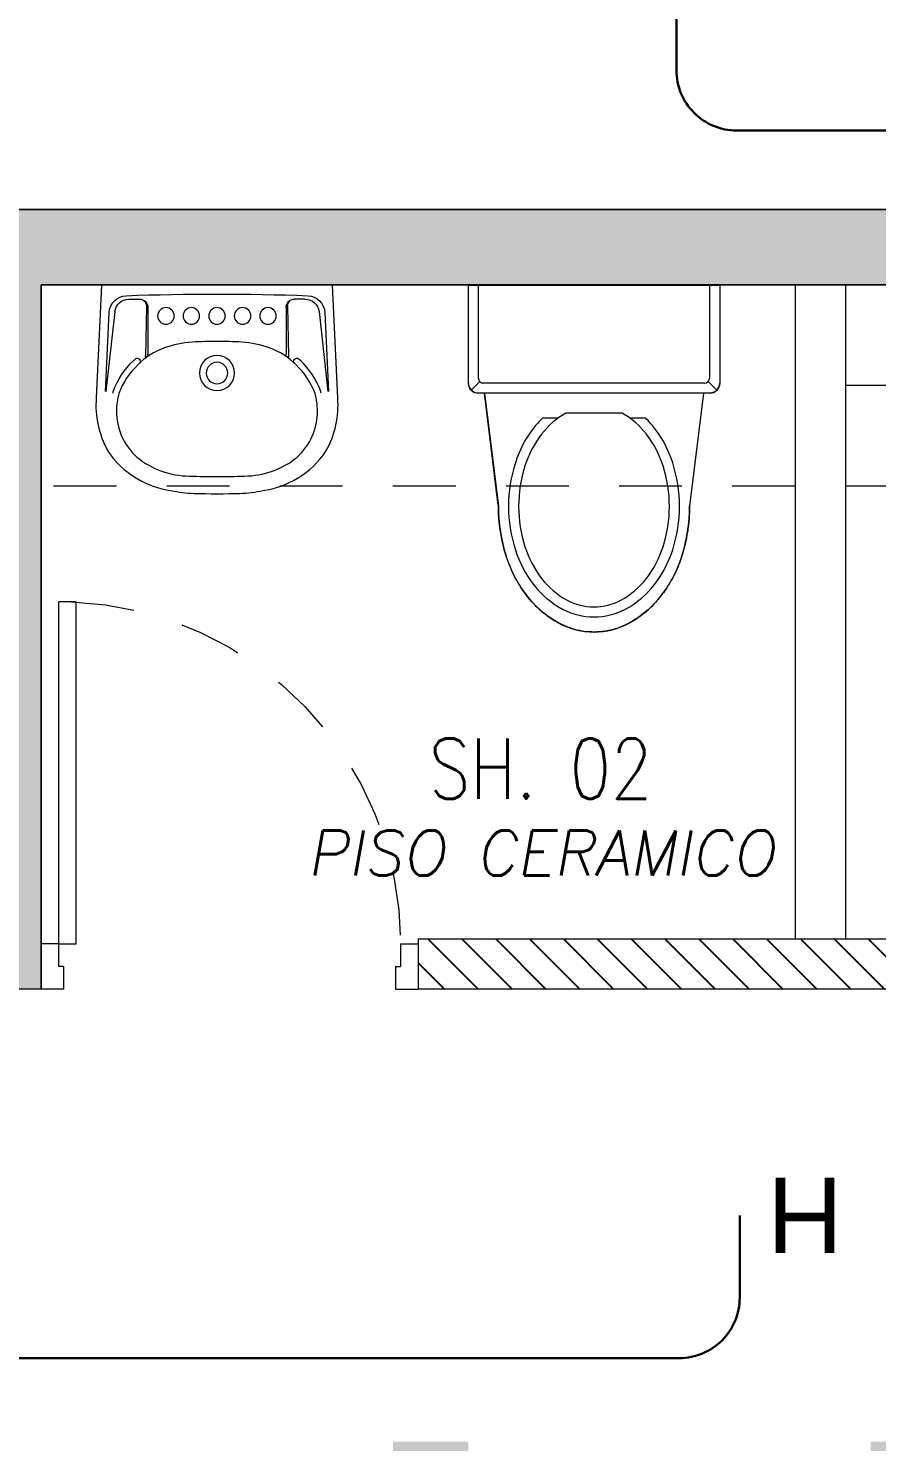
# Model space of a CAD drawing. Header units: millimetres. Extents: x -3 to 53, y -110 to 39.
# Drawn here: x 16.775 to 18.463, y 26.075 to 28.885 of the extents above; entities that cross this region are included whole.
import ezdxf
from ezdxf.enums import TextEntityAlignment as Align

# ---------------------------------------------------------------- set-up
doc = ezdxf.new("R2010")
doc.units = ezdxf.units.MM
doc.set_wipeout_variables(frame=1)
doc.linetypes.add('HIDDEN2', pattern=[0.1875, 0.125, -0.0625])
for name, color, linetype in [('A-EST HATCH', 8, 'Continuous'), ('A-EST PLACAS', 8, 'Continuous'), ('A-LINEAS', 8, 'Continuous'), ('A-MURO BAJO', 8, 'Continuous'), ('A-PROYECCIONES', 8, 'HIDDEN2'), ('A-SANITARIOS', 8, 'Continuous'), ('A-TEXTO-ACABADO PISO', 8, 'Continuous'), ('DLP_MOBILIARIO', 8, 'Continuous'), ('DLP_TEXTO AMBIENTE', 8, 'Continuous')]:
    doc.layers.add(name, color=color, linetype=linetype)
for name, color, linetype, lineweight in [('A-MUROS', 8, 'Continuous', 30), ('MQ.CANALI DYA', 3, 'LINEAPERPEN', 30), ('MQ.DETECTOR HUMO', 5, 'Continuous', 30)]:
    doc.layers.add(name, color=color, linetype=linetype, lineweight=lineweight)
doc.styles.add('ROMANS', font='ROMANS.shx', dxfattribs={"oblique": 10})
doc.styles.get("Standard").update_dxf_attribs({"font": 'arial.ttf'})
doc.linetypes.add('LINEAPERPEN', pattern='A,0.75,-0.2,["I",Standard,S=0.12,R=0.09,X=0,Y=-0.06],-0.25', length=1.2)

# ---------------------------------------------------------------- blocks, each defined once
blk = doc.blocks.new('DETECTOR DE HUMO 1 EN 75')
blk.add_wipeout([(0.13, 0.13), (0.13, 0.1316), (0.13, 0.1333), (0.1299, 0.1349), (0.1298, 0.1365), (0.1297, 0.1382), (0.1296, 0.1398), (0.1295, 0.1414), (0.1293, 0.143), (0.1292, 0.1447), (0.129, 0.1463), (0.1288, 0.1479), (0.1285, 0.1495), (0.1283, 0.1511), (0.128, 0.1528), (0.1277, 0.1544), (0.1274, 0.156), (0.127, 0.1576), (0.1267, 0.1592), (0.1263, 0.1607), (0.1259, 0.1623), (0.1255, 0.1639), (0.1251, 0.1655), (0.1246, 0.1671), (0.1241, 0.1686), (0.1236, 0.1702), (0.1231, 0.1717), (0.1226, 0.1733), (0.122, 0.1748), (0.1215, 0.1763), (0.1209, 0.1779), (0.1203, 0.1794), (0.1196, 0.1809), (0.119, 0.1824), (0.1183, 0.1839), (0.1176, 0.1854), (0.1169, 0.1868), (0.1162, 0.1883), (0.1155, 0.1897), (0.1147, 0.1912), (0.1139, 0.1926), (0.1131, 0.1941), (0.1123, 0.1955), (0.1115, 0.1969), (0.1106, 0.1983), (0.1098, 0.1997), (0.1089, 0.201), (0.108, 0.2024), (0.1071, 0.2037), (0.1061, 0.2051), (0.1052, 0.2064), (0.1042, 0.2077), (0.1032, 0.209), (0.1022, 0.2103), (0.1012, 0.2116), (0.1002, 0.2129), (0.0991, 0.2141), (0.0981, 0.2154), (0.097, 0.2166), (0.0959, 0.2178), (0.0948, 0.219), (0.0936, 0.2202), (0.0925, 0.2213), (0.0913, 0.2225), (0.0902, 0.2236), (0.089, 0.2248), (0.0878, 0.2259), (0.0866, 0.227), (0.0854, 0.2281), (0.0841, 0.2291), (0.0829, 0.2302), (0.0816, 0.2312), (0.0803, 0.2322), (0.079, 0.2332), (0.0777, 0.2342), (0.0764, 0.2352), (0.0751, 0.2361), (0.0737, 0.2371), (0.0724, 0.238), (0.071, 0.2389), (0.0697, 0.2398), (0.0683, 0.2406), (0.0669, 0.2415), (0.0655, 0.2423), (0.0641, 0.2431), (0.0626, 0.2439), (0.0612, 0.2447), (0.0597, 0.2455), (0.0583, 0.2462), (0.0568, 0.2469), (0.0554, 0.2476), (0.0539, 0.2483), (0.0524, 0.249), (0.0509, 0.2496), (0.0494, 0.2503), (0.0479, 0.2509), (0.0463, 0.2515), (0.0448, 0.252), (0.0433, 0.2526), (0.0417, 0.2531), (0.0402, 0.2536), (0.0386, 0.2541), (0.0371, 0.2546), (0.0355, 0.2551), (0.0339, 0.2555), (0.0323, 0.2559), (0.0307, 0.2563), (0.0292, 0.2567), (0.0276, 0.257), (0.026, 0.2574), (0.0244, 0.2577), (0.0228, 0.258), (0.0211, 0.2583), (0.0195, 0.2585), (0.0179, 0.2588), (0.0163, 0.259), (0.0147, 0.2592), (0.013, 0.2593), (0.0114, 0.2595), (0.0098, 0.2596), (0.0082, 0.2597), (0.0065, 0.2598), (0.0049, 0.2599), (0.0033, 0.26), (0.0016, 0.26), (0, 0.26), (-0.0016, 0.26), (-0.0033, 0.26), (-0.0049, 0.2599), (-0.0065, 0.2598), (-0.0082, 0.2597), (-0.0098, 0.2596), (-0.0114, 0.2595), (-0.013, 0.2593), (-0.0147, 0.2592), (-0.0163, 0.259), (-0.0179, 0.2588), (-0.0195, 0.2585), (-0.0211, 0.2583), (-0.0228, 0.258), (-0.0244, 0.2577), (-0.026, 0.2574), (-0.0276, 0.257), (-0.0292, 0.2567), (-0.0307, 0.2563), (-0.0323, 0.2559), (-0.0339, 0.2555), (-0.0355, 0.2551), (-0.0371, 0.2546), (-0.0386, 0.2541), (-0.0402, 0.2536), (-0.0417, 0.2531), (-0.0433, 0.2526), (-0.0448, 0.252), (-0.0463, 0.2515), (-0.0479, 0.2509), (-0.0494, 0.2503), (-0.0509, 0.2496), (-0.0524, 0.249), (-0.0539, 0.2483), (-0.0554, 0.2476), (-0.0568, 0.2469), (-0.0583, 0.2462), (-0.0597, 0.2455), (-0.0612, 0.2447), (-0.0626, 0.2439), (-0.0641, 0.2431), (-0.0655, 0.2423), (-0.0669, 0.2415), (-0.0683, 0.2406), (-0.0697, 0.2398), (-0.071, 0.2389), (-0.0724, 0.238), (-0.0737, 0.2371), (-0.0751, 0.2361), (-0.0764, 0.2352), (-0.0777, 0.2342), (-0.079, 0.2332), (-0.0803, 0.2322), (-0.0816, 0.2312), (-0.0829, 0.2302), (-0.0841, 0.2291), (-0.0854, 0.2281), (-0.0866, 0.227), (-0.0878, 0.2259), (-0.089, 0.2248), (-0.0902, 0.2236), (-0.0913, 0.2225), (-0.0925, 0.2213), (-0.0936, 0.2202), (-0.0948, 0.219), (-0.0959, 0.2178), (-0.097, 0.2166), (-0.0981, 0.2154), (-0.0991, 0.2141), (-0.1002, 0.2129), (-0.1012, 0.2116), (-0.1022, 0.2103), (-0.1032, 0.209), (-0.1042, 0.2077), (-0.1052, 0.2064), (-0.1061, 0.2051), (-0.1071, 0.2037), (-0.108, 0.2024), (-0.1089, 0.201), (-0.1098, 0.1997), (-0.1106, 0.1983), (-0.1115, 0.1969), (-0.1123, 0.1955), (-0.1131, 0.1941), (-0.1139, 0.1926), (-0.1147, 0.1912), (-0.1155, 0.1897), (-0.1162, 0.1883), (-0.1169, 0.1868), (-0.1176, 0.1854), (-0.1183, 0.1839), (-0.119, 0.1824), (-0.1196, 0.1809), (-0.1203, 0.1794), (-0.1209, 0.1779), (-0.1215, 0.1763), (-0.122, 0.1748), (-0.1226, 0.1733), (-0.1231, 0.1717), (-0.1236, 0.1702), (-0.1241, 0.1686), (-0.1246, 0.1671), (-0.1251, 0.1655), (-0.1255, 0.1639), (-0.1259, 0.1623), (-0.1263, 0.1607), (-0.1267, 0.1592), (-0.127, 0.1576), (-0.1274, 0.156), (-0.1277, 0.1544), (-0.128, 0.1528), (-0.1283, 0.1511), (-0.1285, 0.1495), (-0.1288, 0.1479), (-0.129, 0.1463), (-0.1292, 0.1447), (-0.1293, 0.143), (-0.1295, 0.1414), (-0.1296, 0.1398), (-0.1297, 0.1382), (-0.1298, 0.1365), (-0.1299, 0.1349), (-0.13, 0.1333), (-0.13, 0.1316), (-0.13, 0.13), (-0.13, 0.1284), (-0.13, 0.1267), (-0.1299, 0.1251), (-0.1298, 0.1235), (-0.1297, 0.1218), (-0.1296, 0.1202), (-0.1295, 0.1186), (-0.1293, 0.117), (-0.1292, 0.1153), (-0.129, 0.1137), (-0.1288, 0.1121), (-0.1285, 0.1105), (-0.1283, 0.1089), (-0.128, 0.1072), (-0.1277, 0.1056), (-0.1274, 0.104), (-0.127, 0.1024), (-0.1267, 0.1008), (-0.1263, 0.0993), (-0.1259, 0.0977), (-0.1255, 0.0961), (-0.1251, 0.0945), (-0.1246, 0.0929), (-0.1241, 0.0914), (-0.1236, 0.0898), (-0.1231, 0.0883), (-0.1226, 0.0867), (-0.122, 0.0852), (-0.1215, 0.0837), (-0.1209, 0.0821), (-0.1203, 0.0806), (-0.1196, 0.0791), (-0.119, 0.0776), (-0.1183, 0.0761), (-0.1176, 0.0746), (-0.1169, 0.0732), (-0.1162, 0.0717), (-0.1155, 0.0703), (-0.1147, 0.0688), (-0.1139, 0.0674), (-0.1131, 0.0659), (-0.1123, 0.0645), (-0.1115, 0.0631), (-0.1106, 0.0617), (-0.1098, 0.0603), (-0.1089, 0.059), (-0.108, 0.0576), (-0.1071, 0.0563), (-0.1061, 0.0549), (-0.1052, 0.0536), (-0.1042, 0.0523), (-0.1032, 0.051), (-0.1022, 0.0497), (-0.1012, 0.0484), (-0.1002, 0.0471), (-0.0991, 0.0459), (-0.0981, 0.0446), (-0.097, 0.0434), (-0.0959, 0.0422), (-0.0948, 0.041), (-0.0936, 0.0398), (-0.0925, 0.0387), (-0.0913, 0.0375), (-0.0902, 0.0364), (-0.089, 0.0352), (-0.0878, 0.0341), (-0.0866, 0.033), (-0.0854, 0.0319), (-0.0841, 0.0309), (-0.0829, 0.0298), (-0.0816, 0.0288), (-0.0803, 0.0278), (-0.079, 0.0268), (-0.0777, 0.0258), (-0.0764, 0.0248), (-0.0751, 0.0239), (-0.0737, 0.0229), (-0.0724, 0.022), (-0.071, 0.0211), (-0.0697, 0.0202), (-0.0683, 0.0194), (-0.0669, 0.0185), (-0.0655, 0.0177), (-0.0641, 0.0169), (-0.0626, 0.0161), (-0.0612, 0.0153), (-0.0597, 0.0145), (-0.0583, 0.0138), (-0.0568, 0.0131), (-0.0554, 0.0124), (-0.0539, 0.0117), (-0.0524, 0.011), (-0.0509, 0.0104), (-0.0494, 0.0097), (-0.0479, 0.0091), (-0.0463, 0.0085), (-0.0448, 0.008), (-0.0433, 0.0074), (-0.0417, 0.0069), (-0.0402, 0.0064), (-0.0386, 0.0059), (-0.0371, 0.0054), (-0.0355, 0.0049), (-0.0339, 0.0045), (-0.0323, 0.0041), (-0.0307, 0.0037), (-0.0292, 0.0033), (-0.0276, 0.003), (-0.026, 0.0026), (-0.0244, 0.0023), (-0.0228, 0.002), (-0.0211, 0.0017), (-0.0195, 0.0015), (-0.0179, 0.0012), (-0.0163, 0.001), (-0.0147, 0.0008), (-0.013, 0.0007), (-0.0114, 0.0005), (-0.0098, 0.0004), (-0.0082, 0.0003), (-0.0065, 0.0002), (-0.0049, 0.0001), (-0.0033, 0), (-0.0016, 0), (0, 0), (0.0016, 0), (0.0033, 0), (0.0049, 0.0001), (0.0065, 0.0002), (0.0082, 0.0003), (0.0098, 0.0004), (0.0114, 0.0005), (0.013, 0.0007), (0.0147, 0.0008), (0.0163, 0.001), (0.0179, 0.0012), (0.0195, 0.0015), (0.0211, 0.0017), (0.0228, 0.002), (0.0244, 0.0023), (0.026, 0.0026), (0.0276, 0.003), (0.0292, 0.0033), (0.0307, 0.0037), (0.0323, 0.0041), (0.0339, 0.0045), (0.0355, 0.0049), (0.0371, 0.0054), (0.0386, 0.0059), (0.0402, 0.0064), (0.0417, 0.0069), (0.0433, 0.0074), (0.0448, 0.008), (0.0463, 0.0085), (0.0479, 0.0091), (0.0494, 0.0097), (0.0509, 0.0104), (0.0524, 0.011), (0.0539, 0.0117), (0.0554, 0.0124), (0.0568, 0.0131), (0.0583, 0.0138), (0.0597, 0.0145), (0.0612, 0.0153), (0.0626, 0.0161), (0.0641, 0.0169), (0.0655, 0.0177), (0.0669, 0.0185), (0.0683, 0.0194), (0.0697, 0.0202), (0.071, 0.0211), (0.0724, 0.022), (0.0737, 0.0229), (0.0751, 0.0239), (0.0764, 0.0248), (0.0777, 0.0258), (0.079, 0.0268), (0.0803, 0.0278), (0.0816, 0.0288), (0.0829, 0.0298), (0.0841, 0.0309), (0.0854, 0.0319), (0.0866, 0.033), (0.0878, 0.0341), (0.089, 0.0352), (0.0902, 0.0364), (0.0913, 0.0375), (0.0925, 0.0387), (0.0936, 0.0398), (0.0948, 0.041), (0.0959, 0.0422), (0.097, 0.0434), (0.0981, 0.0446), (0.0991, 0.0459), (0.1002, 0.0471), (0.1012, 0.0484), (0.1022, 0.0497), (0.1032, 0.051), (0.1042, 0.0523), (0.1052, 0.0536), (0.1061, 0.0549), (0.1071, 0.0563), (0.108, 0.0576), (0.1089, 0.059), (0.1098, 0.0603), (0.1106, 0.0617), (0.1115, 0.0631), (0.1123, 0.0645), (0.1131, 0.0659), (0.1139, 0.0674), (0.1147, 0.0688), (0.1155, 0.0703), (0.1162, 0.0717), (0.1169, 0.0732), (0.1176, 0.0746), (0.1183, 0.0761), (0.119, 0.0776), (0.1196, 0.0791), (0.1203, 0.0806), (0.1209, 0.0821), (0.1215, 0.0837), (0.122, 0.0852), (0.1226, 0.0867), (0.1231, 0.0883), (0.1236, 0.0898), (0.1241, 0.0914), (0.1246, 0.0929), (0.1251, 0.0945), (0.1255, 0.0961), (0.1259, 0.0977), (0.1263, 0.0993), (0.1267, 0.1008), (0.127, 0.1024), (0.1274, 0.104), (0.1277, 0.1056), (0.128, 0.1072), (0.1283, 0.1089), (0.1285, 0.1105), (0.1288, 0.1121), (0.129, 0.1137), (0.1292, 0.1153), (0.1293, 0.117), (0.1295, 0.1186), (0.1296, 0.1202), (0.1297, 0.1218), (0.1298, 0.1235), (0.1299, 0.1251), (0.13, 0.1267), (0.13, 0.1284)]).dxf.layer = 'MQ.DETECTOR HUMO'
at = {"layer": 'MQ.DETECTOR HUMO'}
blk.add_text('H', height=0.15, rotation=180, dxfattribs=at).set_placement((0, 0.13), align=Align.MIDDLE_CENTER)
blk = doc.blocks.new('DETECTORES2 TORRE')
at = {"layer": 'MQ.DETECTOR HUMO'}
blk.add_blockref('DETECTOR DE HUMO 1 EN 75', (9.47, -1.2549), dxfattribs=at)
at = {"layer": 'MQ.CANALI DYA'}
blk.add_lwpolyline([(9.34, -1.1249), (9.34, -1.2886, -0.414214), (9.22, -1.4086), (7.1414, -1.4085)], format="xyb", dxfattribs=at)
blk = doc.blocks.new('EST.P1')
at = {"layer": 'A-EST HATCH', "lineweight": 0}
h = blk.add_hatch(color=8, dxfattribs=at)
h.dxf.hatch_style = 1
h.paths.add_polyline_path([(9.15, 0.06), (9.15, 6.125), (10.65, 6.125), (10.65, 5.375), (10.8, 5.375), (10.8, 6.325), (9, 6.325), (9, 5.45), (7.5, 5.45), (7.5, 5.95), (7.35, 5.95), (7.35, 5.25), (9, 5.25), (9, 0.06)])
h.paths.add_polyline_path([(30.25, 10.125), (28.65, 10.125), (28.65, 13.225), (29.85, 13.225), (29.85, 13.375), (28.5, 13.375), (28.5, 9.975), (30.25, 9.975)])
h.paths.add_polyline_path([(31.05, 13.375), (31.2, 13.375), (31.2, 9.975), (31.05, 9.975)])
h.paths.add_polyline_path([(36.55, 13.85), (36.85, 13.85), (36.85, 13.7), (36.7, 13.7), (36.7, 10.625), (36.55, 10.625)])
h.paths.add_polyline_path([(33.6, 13.225), (33.6, 10.125), (32, 10.125), (32, 9.975), (33.75, 9.975), (33.75, 13.375), (32.4, 13.375), (32.4, 13.225)])
h.paths.add_polyline_path([(42.85, 13.7), (43.45, 13.7), (43.45, 13.85), (42.7, 13.85), (42.7, 10.45), (43.85, 10.45), (43.85, 10.6), (42.85, 10.6)])
h.paths.add_polyline_path([(44.65, 13.85), (44.65, 10.45), (44.8, 10.45), (44.8, 13.85)])
h.paths.add_polyline_path([(45.6, 10.6), (47.2, 10.6), (47.2, 13.7), (46, 13.7), (46, 13.85), (47.35, 13.85), (47.35, 10.45), (45.6, 10.45)])
h.paths.add_polyline_path([(42.85, 0.15), (43.45, 0.15), (43.45, 0), (42.7, 0), (42.7, 3.4), (43.85, 3.4), (43.85, 3.25), (42.85, 3.25)])
h.paths.add_polyline_path([(44.65, 0), (44.65, 3.4), (44.8, 3.4), (44.8, 0)])
h.paths.add_polyline_path([(45.6, 3.25), (47.2, 3.25), (47.2, 0.15), (46, 0.15), (46, 0), (47.35, 0), (47.35, 3.4), (45.6, 3.4)])
h.paths.add_polyline_path([(40, 3.5), (39.85, 3.5), (39.85, 0.15), (39.7, 0.15), (39.7, 0), (40, 0)])
h.paths.add_polyline_path([(30.25, 3.725), (28.65, 3.725), (28.65, 0.625), (29.85, 0.625), (29.85, 0.475), (28.5, 0.475), (28.5, 3.875), (30.25, 3.875)])
h.paths.add_polyline_path([(31.05, 0.475), (31.2, 0.475), (31.2, 3.875), (31.05, 3.875)])
h.paths.add_polyline_path([(36.55, 0), (36.85, 0), (36.85, 0.15), (36.7, 0.15), (36.7, 3.225), (36.55, 3.225)])
h.paths.add_polyline_path([(33.6, 0.625), (33.6, 3.725), (32, 3.725), (32, 3.875), (33.75, 3.875), (33.75, 0.475), (32.4, 0.475), (32.4, 0.625)])
h.paths.add_polyline_path([(17.1, 10.125), (18.7, 10.125), (18.7, 13.225), (17.5, 13.225), (17.5, 13.375), (18.85, 13.375), (18.85, 9.975), (17.1, 9.975)])
h.paths.add_polyline_path([(16.3, 13.375), (16.15, 13.375), (16.15, 9.975), (16.3, 9.975)])
h.paths.add_polyline_path([(10.5, 13.85), (10.5, 13.7), (10.65, 13.7), (10.65, 10.625), (10.8, 10.625), (10.8, 13.85)])
h.paths.add_polyline_path([(13.75, 13.225), (13.75, 10.125), (15.35, 10.125), (15.35, 9.975), (13.6, 9.975), (13.6, 13.375), (14.95, 13.375), (14.95, 13.225)])
h.paths.add_polyline_path([(9, 8.6), (7.35, 8.6), (7.35, 7.9), (7.5, 7.9), (7.5, 8.4), (9, 8.4), (9, 7.525), (10.8, 7.525), (10.8, 8.475), (10.65, 8.475), (10.65, 7.725), (9.15, 7.725), (9.15, 13.79), (9, 13.79)])
h.paths.add_polyline_path([(4.5, 13.7), (3.9, 13.7), (3.9, 13.85), (4.65, 13.85), (4.65, 10.45), (3.5, 10.45), (3.5, 10.6), (4.5, 10.6)])
h.paths.add_polyline_path([(2.7, 13.85), (2.7, 10.45), (2.55, 10.45), (2.55, 13.85)])
h.paths.add_polyline_path([(1.75, 10.6), (0.15, 10.6), (0.15, 13.7), (1.35, 13.7), (1.35, 13.85), (0, 13.85), (0, 10.45), (1.75, 10.45)])
h.paths.add_polyline_path([(2.7, 0), (2.7, 3.4), (2.55, 3.4), (2.55, 0)])
h.paths.add_polyline_path([(1.75, 3.25), (0.15, 3.25), (0.15, 0.15), (1.35, 0.15), (1.35, 0), (0, 0), (0, 3.4), (1.75, 3.4)])
h.paths.add_polyline_path([(7.35, 3.5), (7.5, 3.5), (7.5, 0.15), (7.65, 0.15), (7.65, 0), (7.35, 0)])
h.paths.add_polyline_path([(17.1, 3.725), (18.7, 3.725), (18.7, 0.625), (17.5, 0.625), (17.5, 0.475), (18.85, 0.475), (18.85, 3.875), (17.1, 3.875)])
h.paths.add_polyline_path([(16.3, 0.475), (16.15, 0.475), (16.15, 3.875), (16.3, 3.875)])
h.paths.add_polyline_path([(10.8, 0), (10.5, 0), (10.5, 0.15), (10.65, 0.15), (10.65, 3.225), (10.8, 3.225)])
h.paths.add_polyline_path([(13.75, 0.625), (13.75, 3.725), (15.35, 3.725), (15.35, 3.875), (13.6, 3.875), (13.6, 0.475), (14.95, 0.475), (14.95, 0.625)])
h.paths.add_polyline_path([(38.35, 6.325), (36.55, 6.325), (36.55, 5.375), (36.7, 5.375), (36.7, 6.125), (38.2, 6.125), (38.2, 0.06), (38.35, 0.06), (38.35, 5.25), (40, 5.25), (40, 5.95), (39.85, 5.95), (39.85, 5.45), (38.35, 5.45)])
h.paths.add_polyline_path([(4.65, 0), (4.65, 3.4), (3.5, 3.4), (3.5, 3.25), (4.5, 3.25), (4.5, 0.15), (3.9, 0.15), (3.9, 0)])
h.paths.add_polyline_path([(1.7468, 8.35), (1.6, 8.35), (1.6, 9.55), (3.75, 9.55), (3.75, 9.4), (3.3, 9.4), (3.3, 7.8), (3.1, 7.8), (3.1, 9.4), (1.75, 9.4), (1.75, 8.35)], flags=17)
h.paths.add_polyline_path([(1.7468, 5.5), (1.6, 5.5), (1.6, 4.3), (3.75, 4.3), (3.75, 4.45), (3.3, 4.45), (3.3, 6.05), (3.1, 6.05), (3.1, 4.45), (1.75, 4.45), (1.75, 5.5)], flags=17)
h.paths.add_polyline_path([(7.5001, 7), (4.65, 7), (4.65, 9.55), (4.5, 9.55), (4.5, 7), (1.75, 7), (1.75, 7.6), (1.6, 7.6), (1.6, 7), (-1.15, 7), (-1.15, 11.05), (-1.35, 11.05), (-1.35, 2.8), (-1.15, 2.8), (-1.15, 6.85), (1.6, 6.85), (1.6, 6.25), (1.75, 6.25), (1.75, 6.85), (4.5, 6.85), (4.5, 4.3), (4.65, 4.3), (4.65, 6.85), (7.5001, 6.85)])
h.paths.add_polyline_path([(7.35, 13.85), (7.35, 10.35), (7.5, 10.35), (7.5, 13.7), (7.65, 13.7), (7.65, 13.85)])
h.paths.add_polyline_path([(38.35, 13.79), (38.35, 8.6), (40, 8.6), (40, 7.9), (39.85, 7.9), (39.85, 8.4), (38.35, 8.4), (38.35, 7.525), (36.55, 7.525), (36.55, 8.475), (36.7, 8.475), (36.7, 7.725), (38.2, 7.725), (38.2, 13.79)])
h.paths.add_polyline_path([(45.75, 7), (48.5, 7), (48.5, 11.05), (48.7, 11.05), (48.7, 2.8), (48.5, 2.8), (48.5, 6.85), (45.75, 6.85), (45.75, 6.25), (45.6, 6.25), (45.6, 6.85), (42.85, 6.85), (42.85, 4.3), (42.7, 4.3), (42.7, 6.85), (39.8499, 6.85), (39.8499, 7), (42.7, 7), (42.7, 9.55), (42.85, 9.55), (42.85, 7), (45.6, 7), (45.6, 7.6), (45.75, 7.6)])
h.paths.add_polyline_path([(40, 13.85), (39.7, 13.85), (39.7, 13.7), (39.85, 13.7), (39.85, 10.35), (40, 10.35)])
h.paths.add_polyline_path([(45.6032, 8.35), (45.75, 8.35), (45.75, 9.55), (43.6, 9.55), (43.6, 9.4), (44.05, 9.4), (44.05, 7.8), (44.25, 7.8), (44.25, 9.4), (45.6, 9.4), (45.6, 8.35)], flags=17)
h.paths.add_polyline_path([(45.6032, 5.5), (45.75, 5.5), (45.75, 4.3), (43.6, 4.3), (43.6, 4.45), (44.05, 4.45), (44.05, 6.05), (44.25, 6.05), (44.25, 4.45), (45.6, 4.45), (45.6, 5.5)], flags=17)
h.paths.add_polyline_path([(25.35, 7.525), (25.5, 7.525), (25.5, 11.225), (25.35, 11.225)])
h.paths.add_polyline_path([(21.1, 7.525), (11.7, 7.525), (11.7, 7.675), (15.25, 7.675), (15.25, 9.075), (15.45, 9.075), (15.45, 7.675), (18.35, 7.675), (18.35, 9.075), (18.5, 9.075), (18.5, 7.675), (20.9, 7.675), (20.9, 8.925), (19.25, 8.925), (19.25, 9.075), (21.525, 9.075), (21.525, 8.925), (21.1, 8.925)])
h.paths.add_polyline_path([(21.55, 7.525), (23.65, 7.525), (23.65, 7.675), (21.7, 7.675), (21.7, 11.075), (23.65, 11.075), (23.65, 11.225), (21.7, 11.225), (21.7, 13.375), (20.85, 13.375), (20.85, 13.225), (21.55, 13.225)])
h.paths.add_polyline_path([(26.25, 8.925), (26.25, 7.525), (35.65, 7.525), (35.65, 7.675), (32.1, 7.675), (32.1, 9.075), (31.9, 9.075), (31.9, 7.675), (29, 7.675), (29, 9.075), (28.85, 9.075), (28.85, 7.675), (26.45, 7.675), (26.45, 8.925), (28.1, 8.925), (28.1, 9.075), (25.875, 9.075), (25.875, 8.925)])
h.paths.add_polyline_path([(25.85, 13.225), (26.5, 13.225), (26.5, 13.375), (25.65, 13.375), (25.65, 7.525), (25.85, 7.525)])
h.paths.add_polyline_path([(25.65, 4.75), (25.65, 0.475), (26.5, 0.475), (26.5, 0.625), (25.85, 0.625), (25.85, 4.75)])
h.paths.add_polyline_path([(27.65, 4.775), (27.65, 4.925), (25.85, 4.925), (25.85, 6.175), (28.4, 6.175), (28.4, 4.775), (28.55, 4.775), (28.55, 6.175), (31.9, 6.175), (31.9, 4.775), (32.1, 4.775), (32.1, 6.175), (35.65, 6.175), (35.65, 6.325), (25.65, 6.325), (25.65, 4.775)])
h.paths.add_polyline_path([(19.7, 4.775), (19.7, 4.925), (21.5, 4.925), (21.5, 6.175), (18.95, 6.175), (18.95, 4.775), (18.8, 4.775), (18.8, 6.175), (15.45, 6.175), (15.45, 4.775), (15.25, 4.775), (15.25, 6.175), (11.7, 6.175), (11.7, 6.325), (21.7, 6.325), (21.7, 4.775)])
h.paths.add_polyline_path([(22.7, 1.025), (25.35, 1.025), (25.35, 3.675), (23, 3.675), (23, 4.225), (22.7, 4.225), (22.7, 4.375), (23.15, 4.375), (23.15, 3.825), (25.35, 3.825), (25.35, 6.175), (24.15, 6.175), (24.15, 6.325), (25.5, 6.325), (25.5, 0.875), (22.7, 0.875)])
h.paths.add_polyline_path([(21.7, 0.475), (20.85, 0.475), (20.85, 0.625), (21.55, 0.625), (21.55, 4.75), (21.7, 4.75)])
at = {"layer": 'A-EST PLACAS', "color": 8, "lineweight": 0}
blk.add_lwpolyline([(19.7, 4.775), (19.7, 4.925), (21.5, 4.925), (21.5, 6.175), (18.95, 6.175), (18.95, 4.775), (18.8, 4.775), (18.8, 6.175), (15.45, 6.175), (15.45, 4.775), (15.25, 4.775), (15.25, 6.175), (11.7, 6.175), (11.7, 6.325), (21.7, 6.325), (21.7, 4.775)], close=True, dxfattribs=at)
blk = doc.blocks.new('SIFON JET_PLANTA')
at = {"color": 8, "lineweight": 0, "extrusion": (-2.64698e-23, 6.61744e-24, -1)}
for p, q in [((-0.215, 0.2278, 0), (-0.2149, 0.2323, 0)), ((-0.215, 0.2234, 0), (-0.215, 0.2278, 0)), ((-0.2149, 0.2323, 0), (-0.2142, 0.2356, 0)), ((-0.2142, 0.2356, 0), (-0.2129, 0.239, 0)), ((-0.2129, 0.239, 0), (-0.211, 0.2419, 0)), ((-0.211, 0.2419, 0), (-0.2091, 0.2441, 0)), ((-0.2091, 0.2441, 0), (-0.2077, 0.2455, 0)), ((-0.2077, 0.2455, 0), (-0.2055, 0.247, 0)), ((-0.2055, 0.247, 0), (-0.2007, 0.2492, 0)), ((-0.2007, 0.2492, 0), (-0.195, 0.25, 0)), ((-0.195, 0.25, 0), (-0.195, 0.25, 0)), ((-0.195, 0.25, 0), (-0.1605, 0.25, 0)), ((-0.1605, 0.25, 0), (-0.0975, 0.25, 0)), ((-0.0975, 0.25, 0), (-0.0323, 0.25, 0)), ((-0.0323, 0.25, 0), (0, 0.25, 0)), ((0, 0.25, 0), (0, -0.25, 0)), ((-0.4322, 0.191, 0), (-0.215, 0.2181, 0)), ((-0.215, 0.2181, 0), (-0.215, 0.2234, 0)), ((-0.5693, 0.1629, 0), (-0.5517, 0.1703, 0)), ((-0.5517, 0.1703, 0), (-0.5465, 0.1722, 0)), ((-0.5465, 0.1722, 0), (-0.5385, 0.1749, 0)), ((-0.5385, 0.1749, 0), (-0.5346, 0.176, 0)), ((-0.5346, 0.176, 0), (-0.5265, 0.1784, 0)), ((-0.5265, 0.1784, 0), (-0.5216, 0.1797, 0)), ((-0.5216, 0.1797, 0), (-0.5148, 0.1813, 0)), ((-0.5148, 0.1813, 0), (-0.5079, 0.1829, 0)), ((-0.5079, 0.1829, 0), (-0.5016, 0.1842, 0)), ((-0.5016, 0.1842, 0), (-0.4865, 0.1867, 0)), ((-0.4865, 0.1867, 0), (-0.4763, 0.188, 0)), ((-0.4763, 0.188, 0), (-0.4726, 0.1884, 0)), ((-0.4726, 0.1884, 0), (-0.4636, 0.1892, 0)), ((-0.4636, 0.1892, 0), (-0.4549, 0.1897, 0)), ((-0.4549, 0.1897, 0), (-0.449, 0.1899, 0)), ((-0.449, 0.1899, 0), (-0.44, 0.19, 0)), ((-0.44, 0.19, 0), (-0.4322, 0.191, 0)), ((-0.6106, 0.1389, 0), (-0.6061, 0.142, 0)), ((-0.6061, 0.142, 0), (-0.6, 0.1461, 0)), ((-0.6, 0.1461, 0), (-0.5963, 0.1484, 0)), ((-0.5963, 0.1484, 0), (-0.5908, 0.1517, 0)), ((-0.5908, 0.1517, 0), (-0.5862, 0.1543, 0)), ((-0.5862, 0.1543, 0), (-0.5794, 0.158, 0)), ((-0.5794, 0.158, 0), (-0.5693, 0.1629, 0)), ((-0.6453, 0.108, 0), (-0.6386, 0.1152, 0)), ((-0.6386, 0.1152, 0), (-0.6326, 0.121, 0)), ((-0.6326, 0.121, 0), (-0.6299, 0.1235, 0)), ((-0.6299, 0.1235, 0), (-0.6251, 0.1276, 0)), ((-0.6251, 0.1276, 0), (-0.6206, 0.1314, 0)), ((-0.6206, 0.1314, 0), (-0.6168, 0.1344, 0)), ((-0.6168, 0.1344, 0), (-0.6106, 0.1389, 0)), ((-0.665, 0.082, 0), (-0.6634, 0.0845, 0)), ((-0.6634, 0.0845, 0), (-0.6611, 0.088, 0)), ((-0.6611, 0.088, 0), (-0.657, 0.0936, 0)), ((-0.657, 0.0936, 0), (-0.6534, 0.0984, 0)), ((-0.657, 0.0936, 0), (-0.657, 0.0936, 0)), ((-0.6534, 0.0984, 0), (-0.6503, 0.1023, 0)), ((-0.6534, 0.0984, 0), (-0.6534, 0.0984, 0)), ((-0.6503, 0.1023, 0), (-0.6453, 0.108, 0)), ((-0.6793, 0.0547, 0), (-0.6779, 0.0582, 0)), ((-0.6779, 0.0582, 0), (-0.6745, 0.0655, 0)), ((-0.6745, 0.0655, 0), (-0.6722, 0.0699, 0)), ((-0.6745, 0.0655, 0), (-0.6745, 0.0655, 0)), ((-0.6722, 0.0699, 0), (-0.6705, 0.0728, 0)), ((-0.6705, 0.0728, 0), (-0.669, 0.0755, 0)), ((-0.669, 0.0755, 0), (-0.6672, 0.0785, 0)), ((-0.6672, 0.0785, 0), (-0.665, 0.082, 0)), ((-0.6881, 0.0236, 0), (-0.6872, 0.0284, 0)), ((-0.6872, 0.0284, 0), (-0.6867, 0.031, 0)), ((-0.6867, 0.031, 0), (-0.6855, 0.0361, 0)), ((-0.6855, 0.0361, 0), (-0.6838, 0.0421, 0)), ((-0.6855, 0.0361, 0), (-0.6855, 0.0361, 0)), ((-0.6838, 0.0421, 0), (-0.6819, 0.048, 0)), ((-0.6838, 0.0421, 0), (-0.6838, 0.0421, 0)), ((-0.6819, 0.048, 0), (-0.6804, 0.0521, 0)), ((-0.6804, 0.0521, 0), (-0.6793, 0.0547, 0)), ((-0.69, 0, 0), (-0.6899, 0.0044, 0)), ((-0.6899, 0.0044, 0), (-0.6897, 0.0096, 0)), ((-0.6897, 0.0096, 0), (-0.6893, 0.014, 0)), ((-0.6893, 0.014, 0), (-0.6887, 0.0194, 0)), ((-0.6887, 0.0194, 0), (-0.6881, 0.0236, 0)), ((-0.6881, 0.0236, 0), (-0.6881, 0.0236, 0)), ((-0.6899, -0.0065, 0), (-0.69, 0, 0)), ((-0.6896, -0.0111, 0), (-0.6899, -0.0065, 0)), ((-0.6891, -0.0164, 0), (-0.6896, -0.0111, 0)), ((-0.6881, -0.0232, 0), (-0.6891, -0.0164, 0)), ((-0.6876, -0.0264, 0), (-0.6881, -0.0232, 0)), ((-0.687, -0.0296, 0), (-0.6876, -0.0264, 0)), ((-0.6864, -0.0321, 0), (-0.687, -0.0296, 0)), ((-0.6855, -0.0361, 0), (-0.6864, -0.0321, 0)), ((-0.6838, -0.0419, 0), (-0.6855, -0.0361, 0)), ((-0.6827, -0.0457, 0), (-0.6838, -0.0419, 0)), ((-0.6814, -0.0492, 0), (-0.6827, -0.0457, 0)), ((-0.6803, -0.0522, 0), (-0.6814, -0.0492, 0)), ((-0.6792, -0.0551, 0), (-0.6803, -0.0522, 0)), ((-0.6779, -0.0581, 0), (-0.6792, -0.0551, 0)), ((-0.677, -0.0602, 0), (-0.6779, -0.0581, 0)), ((-0.6751, -0.0642, 0), (-0.677, -0.0602, 0)), ((-0.6722, -0.0699, 0), (-0.6751, -0.0642, 0)), ((-0.6706, -0.0727, 0), (-0.6722, -0.0699, 0)), ((-0.6679, -0.0774, 0), (-0.6706, -0.0727, 0)), ((-0.6646, -0.0826, 0), (-0.6679, -0.0774, 0)), ((-0.6623, -0.0862, 0), (-0.6646, -0.0826, 0)), ((-0.6599, -0.0897, 0), (-0.6623, -0.0862, 0)), ((-0.6554, -0.0958, 0), (-0.6599, -0.0897, 0)), ((-0.6494, -0.1032, 0), (-0.6554, -0.0958, 0)), ((-0.6458, -0.1074, 0), (-0.6494, -0.1032, 0)), ((-0.64, -0.1137, 0), (-0.6458, -0.1074, 0)), ((-0.6379, -0.1158, 0), (-0.64, -0.1137, 0)), ((-0.6347, -0.119, 0), (-0.6379, -0.1158, 0)), ((-0.6335, -0.1201, 0), (-0.6347, -0.119, 0)), ((-0.6347, -0.119, 0), (-0.6347, -0.119, 0)), ((-0.6318, -0.1217, 0), (-0.6335, -0.1201, 0)), ((-0.6305, -0.123, 0), (-0.6318, -0.1217, 0)), ((-0.6318, -0.1217, 0), (-0.6318, -0.1217, 0)), ((-0.6288, -0.1244, 0), (-0.6305, -0.123, 0)), ((-0.6276, -0.1255, 0), (-0.6288, -0.1244, 0)), ((-0.6262, -0.1268, 0), (-0.6276, -0.1255, 0)), ((-0.6245, -0.1281, 0), (-0.6262, -0.1268, 0)), ((-0.6235, -0.1291, 0), (-0.6245, -0.1281, 0)), ((-0.6245, -0.1281, 0), (-0.6245, -0.1281, 0)), ((-0.6223, -0.13, 0), (-0.6235, -0.1291, 0)), ((-0.6215, -0.1307, 0), (-0.6223, -0.13, 0)), ((-0.6204, -0.1315, 0), (-0.6215, -0.1307, 0)), ((-0.6193, -0.1324, 0), (-0.6204, -0.1315, 0)), ((-0.6179, -0.1335, 0), (-0.6193, -0.1324, 0)), ((-0.6168, -0.1344, 0), (-0.6179, -0.1335, 0)), ((-0.6153, -0.1355, 0), (-0.6168, -0.1344, 0)), ((-0.6142, -0.1363, 0), (-0.6153, -0.1355, 0)), ((-0.612, -0.1379, 0), (-0.6142, -0.1363, 0)), ((-0.6086, -0.1403, 0), (-0.612, -0.1379, 0)), ((-0.607, -0.1415, 0), (-0.6086, -0.1403, 0)), ((-0.6058, -0.1422, 0), (-0.607, -0.1415, 0)), ((-0.6039, -0.1435, 0), (-0.6058, -0.1422, 0)), ((-0.602, -0.1448, 0), (-0.6039, -0.1435, 0)), ((-0.6004, -0.1458, 0), (-0.602, -0.1448, 0)), ((-0.5987, -0.1469, 0), (-0.6004, -0.1458, 0)), ((-0.5964, -0.1483, 0), (-0.5987, -0.1469, 0)), ((-0.595, -0.1492, 0), (-0.5964, -0.1483, 0)), ((-0.5936, -0.15, 0), (-0.595, -0.1492, 0)), ((-0.5918, -0.1511, 0), (-0.5936, -0.15, 0)), ((-0.5896, -0.1524, 0), (-0.5918, -0.1511, 0)), ((-0.5871, -0.1538, 0), (-0.5896, -0.1524, 0)), ((-0.5833, -0.1559, 0), (-0.5871, -0.1538, 0)), ((-0.5781, -0.1587, 0), (-0.5833, -0.1559, 0)), ((-0.5759, -0.1598, 0), (-0.5781, -0.1587, 0)), ((-0.5738, -0.1608, 0), (-0.5759, -0.1598, 0)), ((-0.5702, -0.1625, 0), (-0.5738, -0.1608, 0)), ((-0.5675, -0.1637, 0), (-0.5702, -0.1625, 0)), ((-0.5659, -0.1645, 0), (-0.5675, -0.1637, 0)), ((-0.5644, -0.1652, 0), (-0.5659, -0.1645, 0)), ((-0.5614, -0.1664, 0), (-0.5644, -0.1652, 0)), ((-0.5598, -0.1671, 0), (-0.5614, -0.1664, 0)), ((-0.5568, -0.1683, 0), (-0.5598, -0.1671, 0)), ((-0.5543, -0.1693, 0), (-0.5568, -0.1683, 0)), ((-0.551, -0.1706, 0), (-0.5543, -0.1693, 0)), ((-0.5491, -0.1713, 0), (-0.551, -0.1706, 0)), ((-0.5465, -0.1722, 0), (-0.5491, -0.1713, 0)), ((-0.5449, -0.1728, 0), (-0.5465, -0.1722, 0)), ((-0.5428, -0.1735, 0), (-0.5449, -0.1728, 0)), ((-0.5412, -0.174, 0), (-0.5428, -0.1735, 0)), ((-0.5385, -0.1749, 0), (-0.5412, -0.174, 0)), ((-0.5352, -0.1759, 0), (-0.5385, -0.1749, 0)), ((-0.5385, -0.1749, 0), (-0.5385, -0.1749, 0)), ((-0.5321, -0.1768, 0), (-0.5352, -0.1759, 0)), ((-0.5296, -0.1775, 0), (-0.5321, -0.1768, 0)), ((-0.5267, -0.1783, 0), (-0.5296, -0.1775, 0)), ((-0.5238, -0.1791, 0), (-0.5267, -0.1783, 0)), ((-0.5267, -0.1783, 0), (-0.5267, -0.1783, 0)), ((-0.5217, -0.1796, 0), (-0.5238, -0.1791, 0)), ((-0.5177, -0.1807, 0), (-0.5217, -0.1796, 0)), ((-0.5151, -0.1813, 0), (-0.5177, -0.1807, 0)), ((-0.5118, -0.1821, 0), (-0.5151, -0.1813, 0)), ((-0.5094, -0.1826, 0), (-0.5118, -0.1821, 0)), ((-0.5066, -0.1832, 0), (-0.5094, -0.1826, 0)), ((-0.5022, -0.184, 0), (-0.5066, -0.1832, 0)), ((-0.4974, -0.1849, 0), (-0.5022, -0.184, 0)), ((-0.495, -0.1854, 0), (-0.4974, -0.1849, 0)), ((-0.4974, -0.1849, 0), (-0.4974, -0.1849, 0)), ((-0.4936, -0.1856, 0), (-0.495, -0.1854, 0)), ((-0.4916, -0.1859, 0), (-0.4936, -0.1856, 0)), ((-0.4884, -0.1864, 0), (-0.4916, -0.1859, 0)), ((-0.4862, -0.1867, 0), (-0.4884, -0.1864, 0)), ((-0.4824, -0.1872, 0), (-0.4862, -0.1867, 0)), ((-0.4812, -0.1874, 0), (-0.4824, -0.1872, 0)), ((-0.4785, -0.1877, 0), (-0.4812, -0.1874, 0)), ((-0.4761, -0.188, 0), (-0.4785, -0.1877, 0)), ((-0.4735, -0.1883, 0), (-0.4761, -0.188, 0)), ((-0.4695, -0.1887, 0), (-0.4735, -0.1883, 0)), ((-0.4651, -0.189, 0), (-0.4695, -0.1887, 0)), ((-0.4639, -0.1891, 0), (-0.4651, -0.189, 0)), ((-0.4651, -0.189, 0), (-0.4651, -0.189, 0)), ((-0.4619, -0.1893, 0), (-0.4639, -0.1891, 0)), ((-0.4592, -0.1894, 0), (-0.4619, -0.1893, 0)), ((-0.4568, -0.1896, 0), (-0.4592, -0.1894, 0)), ((-0.455, -0.1897, 0), (-0.4568, -0.1896, 0)), ((-0.4518, -0.1898, 0), (-0.455, -0.1897, 0)), ((-0.449, -0.1899, 0), (-0.4518, -0.1898, 0)), ((-0.4467, -0.1899, 0), (-0.449, -0.1899, 0)), ((-0.4428, -0.19, 0), (-0.4467, -0.1899, 0)), ((-0.44, -0.19, 0), (-0.4428, -0.19, 0)), ((-0.215, -0.2181, 0), (-0.44, -0.19, 0)), ((-0.215, -0.227, 0), (-0.215, -0.2181, 0)), ((-0.215, -0.23, 0), (-0.215, -0.227, 0)), ((-0.2147, -0.2335, 0), (-0.215, -0.23, 0)), ((-0.2138, -0.2369, 0), (-0.2147, -0.2335, 0)), ((-0.2126, -0.2395, 0), (-0.2138, -0.2369, 0)), ((-0.2138, -0.2369, 0), (-0.2138, -0.2369, 0)), ((-0.2108, -0.2423, 0), (-0.2126, -0.2395, 0)), ((-0.2126, -0.2395, 0), (-0.2126, -0.2395, 0)), ((-0.2091, -0.2441, 0), (-0.2108, -0.2423, 0)), ((-0.2108, -0.2423, 0), (-0.2108, -0.2423, 0)), ((-0.2108, -0.2423, 0), (-0.2108, -0.2423, 0)), ((-0.209, -0.244, 0), (-0.2091, -0.2441, 0)), ((-0.2067, -0.2462, 0), (-0.209, -0.244, 0)), ((-0.209, -0.244, 0), (-0.209, -0.244, 0)), ((-0.2029, -0.2484, 0), (-0.2067, -0.2462, 0)), ((-0.2067, -0.2462, 0), (-0.2067, -0.2462, 0)), ((-0.1995, -0.2495, 0), (-0.2029, -0.2484, 0)), ((-0.2029, -0.2484, 0), (-0.2029, -0.2484, 0)), ((-0.195, -0.25, 0), (-0.1995, -0.2495, 0)), ((0, -0.25, 0), (-0.195, -0.25, 0))]:
    blk.add_line(p, q, dxfattribs=at)
at = {"color": 8, "lineweight": 0}
for p, q in [((-0.215, -0.23, 0), (-0.215, 0.23, 0)), ((-0.2091, 0.2441, 0), (-0.1921, 0.2271, 0)), ((-0.195, 0.25, 0), (0, 0.25, 0)), ((-0.185, 0.23, 0), (0, 0.23, 0)), ((0, 0.25, 0), (0, -0.25, 0)), ((-0.215, 0.2181, 0), (-0.44, 0.19, 0)), ((-0.195, -0.22, 0), (-0.195, 0.22, 0)), ((-0.265, 0.0718, 0), (-0.265, 0.1028, 0)), ((-0.255, -0.0562, 0), (-0.255, 0.0562, 0)), ((-0.265, -0.1028, 0), (-0.265, -0.0718, 0)), ((-0.215, -0.2181, 0), (-0.44, -0.19, 0)), ((-0.2091, -0.2441, 0), (-0.1921, -0.2271, 0)), ((0, -0.25, 0), (-0.195, -0.25, 0)), ((0, -0.23, 0), (-0.185, -0.23, 0))]:
    blk.add_line(p, q, dxfattribs=at)
at = {"color": 8, "lineweight": 0, "elevation": 0}
for points in [[(-0.265, 0.1028, 0.0362), (-0.2844, 0.1202, 0.08725), (-0.3535, 0.1565, 0.077598), (-0.44, 0.17, 0.077598), (-0.5265, 0.1565, 0.08725), (-0.5956, 0.1202, 0.105601), (-0.6443, 0.0627, 0.12364), (-0.66, 0, 0.12364), (-0.6443, -0.0627, 0.105601), (-0.5956, -0.1202, 0.08725), (-0.5265, -0.1565, 0.077598), (-0.44, -0.17, 0.077598)], [(-0.255, 0.0562, 0.100268), (-0.2967, 0.1044, 0.08725), (-0.3596, 0.1374, 0.077598), (-0.44, 0.15, 0.077598), (-0.5204, 0.1374, 0.08725), (-0.5833, 0.1044, 0.105601), (-0.6266, 0.0532, 0.12364), (-0.64, 0, 0.12364), (-0.6266, -0.0532, 0.105601), (-0.5833, -0.1044, 0.08725), (-0.5204, -0.1374, 0.077598), (-0.44, -0.15, 0.077598)], [(-0.44, -0.15, 0.077598), (-0.3596, -0.1374, 0.08725), (-0.2967, -0.1044, 0.100268), (-0.255, -0.0562, 0.12364)], [(-0.44, -0.17, 0.077598), (-0.3535, -0.1565, 0.08725), (-0.2844, -0.1202, 0.0362), (-0.265, -0.1028, 0.12364)]]:
    blk.add_lwpolyline(points, format="xyb", dxfattribs=at)
at = {"color": 8, "lineweight": 0}
for centre, radius, start, end in [((-0.195, 0.23, 0), 0.02, 90, 180), ((-0.185, 0.22, 0), 0.01, 90, 180), ((-0.4613, -0.0702, 0), 0.257, 107.4741, 127.2348), ((-0.44, -0.1379, 0), 0.3279, 90, 107.4741), ((-0.4939, -0.0273, 0), 0.203, 127.2348, 151.4088), ((-0.544, 0, 0), 0.146, 151.4088, 180), ((-0.544, 0, 0), 0.146, 180, 208.5912), ((-0.4939, 0.0273, 0), 0.203, 208.5912, 232.7652), ((-0.4613, 0.0702, 0), 0.257, 232.7652, 252.5259), ((-0.44, 0.1379, 0), 0.3279, 252.5259, 270), ((-0.185, -0.22, 0), 0.01, 180, 270), ((-0.195, -0.23, 0), 0.02, 180, 270)]:
    blk.add_arc(centre, radius, start, end, dxfattribs=at)
blk = doc.blocks.new('*U144')
at = {"color": 8, "lineweight": 0}
for p, q in [((0.01, 0.705), (0.01, 0.75)), ((0.1, 0.715), (0.1, 0.75)), ((0.055, 0.705), (0.01, 0.705)), ((0.1, 0.715), (0.055, 0.715)), ((0.055, 0.705), (0.055, 0.715)), ((0.055, 0.045), (0.01, 0.045)), ((0.01, 0.045), (0.01, 0)), ((0.055, 0.045), (0.055, 0.035)), ((0.1, 0.035), (0.055, 0.035)), ((0.1, 0.035), (0.1, 0))]:
    blk.add_line(p, q, dxfattribs=at)
blk.add_lwpolyline([(0.78, 0.07), (0.78, 0.035), (0.1, 0.035), (0.1, 0.07)], close=True, dxfattribs=at)
at = {"color": 8, "linetype": 'HIDDEN2', "lineweight": 0}
blk.add_arc((0.0996, 0.0341), 0.6809, 2.2301, 89.9672, dxfattribs=at)
blk = doc.blocks.new('BOWL-ITALGRIF_VARADERO_01')
at = {"color": 8, "lineweight": 0}
for p, q in [((-0.2032, -0.1971), (-0.2208, -0.038)), ((0.2032, -0.1971), (0.2208, -0.038)), ((-0.1404, -0.2077), (-0.1424, -0.1083)), ((-0.1375, -0.205), (-0.1375, -0.1117)), ((0.1375, -0.205), (0.1375, -0.1117)), ((0.1404, -0.2077), (0.1424, -0.1083)), ((-0.1753, -0.222), (-0.1544, -0.222)), ((0.1753, -0.222), (0.1544, -0.222))]:
    blk.add_line(p, q, dxfattribs=at)
for points in [[(-0.0917, 0.1589, -0.02989), (-0.0456, 0.1646, -0.007822), (0.0456, 0.1646, -0.02989), (0.0918, 0.1589, -0.091737), (0.1601, 0.1343, -0.112496), (0.2175, 0.0792, -0.147885), (0.2402, -0.0257), (0.23, -0.25), (-0.23, -0.25), (-0.2402, -0.0257, -0.147885), (-0.2175, 0.0792, -0.112496), (-0.1601, 0.1343, -0.091737)], [(-0.0496, -0.1363, -0.062677), (-0.1048, -0.1249, -0.110639), (-0.1576, -0.091, -0.120976), (-0.195, -0.0344, -0.061198), (-0.2, 0, -0.21707), (-0.1593, 0.092, -0.174983), (-0.0545, 0.1298, -0.010618), (0, 0.131, -0.010618), (0.0545, 0.1298, -0.174983), (0.1593, 0.092, -0.21707), (0.2, 0, -0.061198), (0.195, -0.0344, -0.120976), (0.1576, -0.091, -0.110639), (0.1048, -0.1249, -0.062677), (0.0496, -0.1363, -0.017583), (0, -0.138, -0.017583)]]:
    blk.add_lwpolyline(points, format="xyb", close=True, dxfattribs=at)
for points in [[(-0.2216, -0.0381), (-0.2145, -0.1954, 0.390823), (-0.1807, -0.2288, 0.017524), (0.1807, -0.2288, 0.390823), (0.2145, -0.1954), (0.2216, -0.0381)], [(-0.2072, -0.035, 0.005), (-0.2064, -0.038, 0.121292), (-0.166, -0.0996, 0.007977), (-0.1624, -0.1031)], [(0.2072, -0.035, -0.005), (0.2064, -0.038, -0.121292), (0.166, -0.0996, -0.007977), (0.1624, -0.1031)]]:
    blk.add_lwpolyline(points, format="xyb", dxfattribs=at)
for centre, radius in [((0, -0.075), 0.035), ((0, -0.075), 0.0215), ((-0.1015, -0.1885), 0.0165), ((-0.051, -0.1885), 0.0165), ((0, -0.1885), 0.0165), ((0.051, -0.1885), 0.0165), ((0.1015, -0.1885), 0.0165)]:
    blk.add_circle(centre, radius, dxfattribs=at)
for centre, radius, start, end in [((-0.1583, -0.0987), 0.006, 226.6431, 46.6431), ((-0.1404, -0.1083), 0.002, 54.3619, 181.1374), ((-0.1355, -0.1117), 0.002, 56.7109, 180), ((0.1355, -0.1117), 0.002, 0, 123.2891), ((0.1404, -0.1083), 0.002, 358.8626, 125.6381), ((0.1583, -0.0987), 0.006, 133.3569, 313.3569), ((0.1048, -0.1249), 9.094947017729287e-16, 0, 217.6714), ((-0.1753, -0.194), 0.028, 186.3111, 270), ((-0.1545, -0.205), 0.017, 270, 0), ((-0.1544, -0.208), 0.014, 270, 1.1374), ((0.1545, -0.205), 0.017, 180, 270), ((0.1544, -0.208), 0.014, 178.8626, 270), ((0.1753, -0.194), 0.028, 270, 353.6889)]:
    blk.add_arc(centre, radius, start, end, dxfattribs=at)
blk = doc.blocks.new('DPTO 75_1P')
at = {"layer": 'A-LINEAS', "color": 8, "lineweight": 0}
blk.add_line((6.625, -0.35, 0), (6.25, -0.35, 0), dxfattribs=at)
at = {"layer": 'A-MURO BAJO', "color": 8, "lineweight": 0}
for p, q in [((6.15, -0.15, 0), (6.15, -1.45, 0)), ((6.25, -0.15, 0), (6.25, -1.45, 0))]:
    blk.add_line(p, q, dxfattribs=at)
at = {"layer": 'A-MUROS', "color": 8, "lineweight": 0}
for p, q in [((10.9, 0, 0), (0.9, 0, 0)), ((7.05, -0.15, 0), (4.65, -0.15, 0)), ((4.65, -1.55, 0), (4.65, -0.15, 0)), ((5.4, -1.45, 0), (7.05, -1.45, 0)), ((5.4, -1.45, 0), (5.4, -1.55, 0)), ((4.65, -1.55, 0), (4.45, -1.55, 0)), ((7.15, -1.55, 0), (5.4, -1.55, 0))]:
    blk.add_line(p, q, dxfattribs=at)
at = {"layer": 'A-PROYECCIONES', "color": 8, "lineweight": 0}
blk.add_line((7.05, -0.55, 0), (4.65, -0.55, 0), dxfattribs=at)
at = {"layer": 'A-SANITARIOS', "color": 8, "lineweight": 0, "xscale": -1, "rotation": 180}
blk.add_blockref('BOWL-ITALGRIF_VARADERO_01', (5, -0.4, 0), dxfattribs=at)
at = {"layer": 'A-SANITARIOS', "color": 8, "lineweight": 0, "extrusion": (4.49068e-08, -3.60286e-08, 1), "rotation": 90.00000133122334}
blk.add_blockref('SIFON JET_PLANTA', (5.75, -0.15, 0), dxfattribs=at)
at = {"layer": 'DLP_MOBILIARIO', "color": 8, "lineweight": 0, "xscale": -1.000000000000001, "rotation": 270}
blk.add_blockref('*U144', (4.65, -1.56, 0), dxfattribs=at)
blk = doc.blocks.new('TEXTO AMBIENTES P1')
at = {"layer": 'A-TEXTO-ACABADO PISO', "color": 8, "lineweight": 0, "insert": (16.4441, -8.7594), "char_height": 0.09, "attachment_point": 2, "rotation": 0, "style": 'ROMANS'}
blk.add_mtext_dynamic_manual_height_columns('PISO CERAMICO', width=1.20225, gutter_width=12.5, heights=[0], dxfattribs=at)
at = {"layer": 'DLP_TEXTO AMBIENTE', "color": 8, "lineweight": 0, "style": 'ROMANS', "width": 0.8}
blk.add_text('SH. 02', height=0.12, dxfattribs=at).set_placement((16.4438, -8.6966), align=Align.CENTER)
blk = doc.blocks.new('arq.')
h = blk.add_hatch()
h.set_pattern_fill('ANSI31', color=8, scale=0.015, angle=90)
h.set_pattern_definition([(135, (101.212695, 1.89359), (-0.03367596, -0.03367596), [])])
h.paths.add_polyline_path([(106.0127, 30.9436), (105.9127, 30.9436), (105.9127, 30.1435), (105.8627, 30.1435), (105.8627, 30.0435), (106.0127, 30.0435)])
h.paths.add_polyline_path([(105.6627, 30.1435), (105.5627, 30.1435), (105.5627, 30.9436), (105.4627, 30.9436), (105.4627, 30.0435), (105.6627, 30.0435)])
h.paths.add_polyline_path([(105.6627, 31.9936), (105.4627, 31.9936), (105.4627, 31.0936), (105.5627, 31.0936), (105.5627, 31.8936), (105.6627, 31.8936)])
h.paths.add_polyline_path([(106.0127, 31.9936), (105.8627, 31.9936), (105.8627, 31.8936), (105.9127, 31.8936), (105.9127, 31.0936), (106.0127, 31.0936)])
h.paths.add_polyline_path([(146.5627, 31.8936), (146.6127, 31.8936), (146.6127, 31.9936), (146.4627, 31.9936), (146.4627, 31.0935), (146.5627, 31.0935)])
h.paths.add_polyline_path([(146.5627, 30.9436), (146.4627, 30.9436), (146.4627, 30.0435), (146.6127, 30.0435), (146.6127, 30.1435), (146.5627, 30.1435)])
h.paths.add_polyline_path([(147.0127, 30.9436), (146.9127, 30.9436), (146.9127, 30.1435), (146.8127, 30.1435), (146.8127, 30.0435), (147.0127, 30.0435)])
h.paths.add_polyline_path([(147.0127, 31.9936), (146.8127, 31.9936), (146.8127, 31.8936), (146.9127, 31.8936), (146.9127, 31.0935), (147.0127, 31.0935)])
h.paths.add_polyline_path([(132.0627, 33.0686), (133.7127, 33.0686), (133.7127, 33.1686), (131.9627, 33.1686), (131.9627, 33.1486), (131.9627, 32.7186), (131.5627, 32.7186), (131.5627, 32.6186), (131.9627, 32.6186), (131.9627, 31.7686), (132.0627, 31.7686)])
h.paths.add_polyline_path([(132.0627, 30.2686), (131.9627, 30.2686), (131.9627, 29.4186), (131.1127, 29.4186), (131.1127, 29.3186), (131.9627, 29.3186), (131.9627, 28.8686), (133.7127, 28.8686), (133.7127, 28.9686), (132.0627, 28.9686)])
h.paths.add_polyline_path([(120.5127, 29.3186), (121.3627, 29.3186), (121.3627, 29.4186), (120.5127, 29.4186), (120.5127, 30.2686), (120.4127, 30.2686), (120.4127, 28.9686), (118.7627, 28.9686), (118.7627, 28.8686), (120.5127, 28.8686), (120.5127, 28.8886)])
h.paths.add_polyline_path([(120.5127, 33.1686), (118.7627, 33.1686), (118.7627, 33.0686), (120.4127, 33.0686), (120.4127, 31.7686), (120.5127, 31.7686), (120.5127, 32.6186), (120.9127, 32.6186), (120.9127, 32.7186), (120.5127, 32.7186)])
at = {"layer": 'A-EST PLACAS', "color": 8}
blk.add_blockref('EST.P1', (102.5627, 24.0936), dxfattribs=at)
at = {"color": 8}
blk.add_blockref('DPTO 75_1P', (113.3627, 30.4185, 0), dxfattribs=at)
at = {"layer": 'DLP_TEXTO AMBIENTE', "color": 8}
blk.add_blockref('TEXTO AMBIENTES P1', (102.5627, 37.9436), dxfattribs=at)

msp = doc.modelspace()

# ---------------------------------------------------------------- block references
at = {"color": 7}
msp.add_blockref('arq.', (-101.2125, -1.8936), dxfattribs=at)

# ---------------------------------------------------------------- next in the draw order: linework, layer by layer
at = {"layer": 'MQ.CANALI DYA'}
msp.add_lwpolyline([(24.1086, 27.1191), (24.1086, 28.5621, 0.414214), (23.9886, 28.6821), (18.1841, 28.6821, -0.414214), (18.0641, 28.8021), (18.0641, 29.125)], format="xyb", dxfattribs=at)

# ---------------------------------------------------------------- next in the draw order: block references
msp.add_blockref('DETECTORES2 TORRE', (8.85, 27.6499), dxfattribs=at)

doc.saveas('drawing.dxf')
